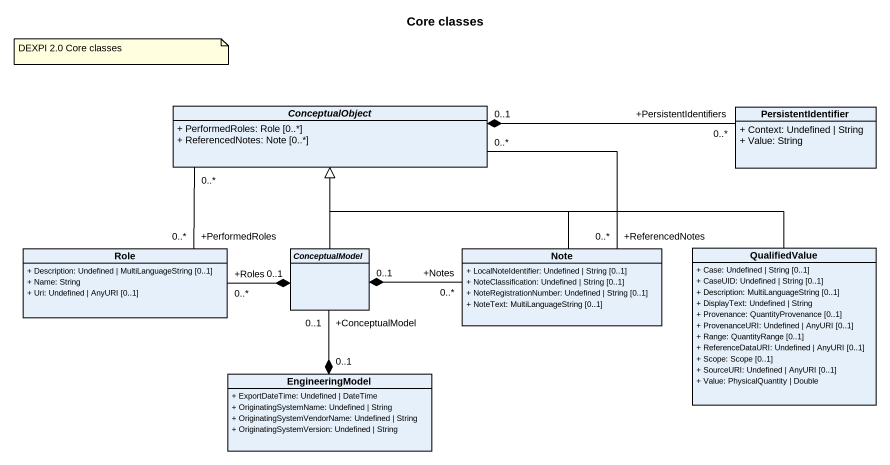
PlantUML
@startuml
title Core classes
hide circle
hide empty members
skinparam classAttributeIconSize 0
abstract class ConceptualObject {
  + PerformedRoles: Role [0..*]
  + ReferencedNotes: Note [0..*]
}
class PersistentIdentifier {
  + Context: Undefined | String
  + Value: String
}
class Role {
  + Description: Undefined | MultiLanguageString [0..1]
  + Name: String
  + Uri: Undefined | AnyURI [0..1]
}
abstract class ConceptualModel
class "Note" as Note_ {
  + LocalNoteIdentifier: Undefined | String [0..1]
  + NoteClassification: Undefined | String [0..1]
  + NoteRegistrationNumber: Undefined | String [0..1]
  + NoteText: MultiLanguageString [0..1]
}
class QualifiedValue {
  + Case: Undefined | String [0..1]
  + CaseUID: Undefined | String [0..1]
  + Description: MultiLanguageString [0..1]
  + DisplayText: Undefined | String
  + Provenance: QuantityProvenance [0..1]
  + ProvenanceURI: Undefined | AnyURI [0..1]
  + Range: QuantityRange [0..1]
  + ReferenceDataURI: Undefined | AnyURI [0..1]
  + Scope: Scope [0..1]
  + SourceURI: Undefined | AnyURI [0..1]
  + Value: PhysicalQuantity | Double
}
class EngineeringModel {
  + ExportDateTime: Undefined | DateTime
  + OriginatingSystemName: Undefined | String
  + OriginatingSystemVendorName: Undefined | String
  + OriginatingSystemVersion: Undefined | String
}
ConceptualObject "0..1" *-right- "+PersistentIdentifiers\n0..*" PersistentIdentifier
ConceptualObject "0..*" -- "+PerformedRoles\n0..*" Role
ConceptualObject "0..*" -- "+ReferencedNotes\n0..*" Note_
ConceptualModel -up-|> ConceptualObject
ConceptualModel "0..1" *-left- "+Roles\n0..*" Role
ConceptualModel "0..1" *-right- "+Notes\n0..*" Note_
Note_ -up-|> ConceptualObject
QualifiedValue -left-|> ConceptualObject
EngineeringModel "0..1" *-up- "+ConceptualModel\n0..1" ConceptualModel
note as N1
  DEXPI 2.0 Core classes
end note
@enduml
